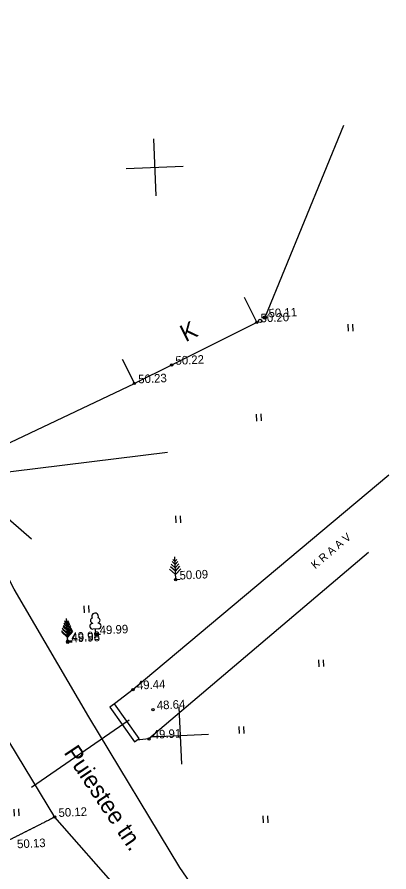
# Model space of a CAD drawing. Extents: x 641368 to 642075, y 6454981 to 6455876.
# Drawn here: x 641866.8 to 641899.5, y 6455071 to 6455146.1 of the extents above; entities that cross this region are included whole.
import ezdxf

# ---------------------------------------------------------------- set-up
doc = ezdxf.new("R2010")
doc.units = 0
for name, color, linetype in [('KIHT_10', 7, 'Continuous'), ('KIHT_22', 7, 'Continuous'), ('KIHT_28', 7, 'Continuous'), ('KIHT_30', 7, 'Continuous'), ('KIHT_31', 7, 'Continuous'), ('KIHT_33', 7, 'Continuous'), ('KIHT_39', 7, 'Continuous'), ('KIHT_41', 7, 'Continuous'), ('KIHT_54', 7, 'Continuous'), ('KIHT_58', 7, 'Continuous'), ('KIHT_59', 7, 'Continuous'), ('KIHT_61', 7, 'Continuous')]:
    doc.layers.add(name, color=color, linetype=linetype)

# ---------------------------------------------------------------- blocks, each defined once
blk = doc.blocks.new('VKORIS')
at = {"layer": 'KIHT_61'}
for p, q in [((0, 2.5), (0, -2.5)), ((-2.5, 0), (2.5, 0))]:
    blk.add_line(p, q, dxfattribs=at)
blk = doc.blocks.new('PUNKT')
at = {"layer": 'KIHT_54'}
blk.add_circle((0, 0), 0.1, dxfattribs=at)
blk = doc.blocks.new('VMAND')
at = {"layer": 'KIHT_10'}
for p, q in [((0, 1.35), (-0.249, 1.599)), ((0, 1.6), (-0.181, 1.781)), ((0, 0), (0, 2)), ((0, 1.6), (0.181, 1.781)), ((0, 1.35), (0.249, 1.599)), ((0, 0.45), (-0.492, 0.942)), ((0, 0.75), (-0.411, 1.161)), ((0, 1.05), (-0.33, 1.38)), ((0, 1.05), (0.33, 1.38)), ((0, 0.75), (0.411, 1.161)), ((0, 0.45), (0.492, 0.942)), ((0.4, 0), (0, 0))]:
    blk.add_line(p, q, dxfattribs=at)
blk = doc.blocks.new('VLAIPU')
at = {"layer": 'KIHT_10'}
for p, q in [((-0.25, 1.032), (-0.25, 1)), ((0.25, 1.032), (0.25, 1)), ((0.25, 0.5), (-0.25, 0.5)), ((0, 0), (0, 0.5)), ((0.4, 0), (0, 0))]:
    blk.add_line(p, q, dxfattribs=at)
for centre, radius, start, end in [((0, 1.6), 0.292, 332.5799, 207.4201), ((-0.25, 0.75), 0.25, 90.00001, 270), ((-0.2, 1.25), 0.224, 105.2441, 257.07903), ((0.2, 1.25), 0.224, 282.92097, 74.7559), ((0.25, 0.75), 0.25, 270, 89.99999)]:
    blk.add_arc(centre, radius, start, end, dxfattribs=at)
blk = doc.blocks.new('V_AIPN')
at = {"layer": 'KIHT_28'}
blk.add_circle((0, 0), 0.148, dxfattribs=at)
blk = doc.blocks.new('VHEIN_')
at = {"layer": 'KIHT_41'}
for p, q in [((0, 0.62), (0, 0)), ((0.406, 0.609), (0.406, 0))]:
    blk.add_line(p, q, dxfattribs=at)

msp = doc.modelspace()

# ---------------------------------------------------------------- linework, layer by layer
at = {"layer": 'DEFPOINTS'}
for p, q in [((641899.466, 6455105.881), (641876.985, 6455087.038)), ((641897.684, 6455099.088), (641878.372, 6455082.702)), ((641876.985, 6455087.038), (641875.354, 6455085.784)), ((641876.985, 6455087.038), (641876.985, 6455087.038)), ((641878.372, 6455082.702), (641877.305, 6455082.604)), ((641878.372, 6455082.702), (641878.372, 6455082.702))]:
    msp.add_line(p, q, dxfattribs=at)
at = {"layer": 'KIHT_10'}
for p, q in [((641880.732, 6455096.697), (641880.732, 6455096.697)), ((641873.709, 6455091.87), (641873.709, 6455091.87)), ((641871.221, 6455091.294), (641871.221, 6455091.294)), ((641871.236, 6455091.177), (641871.236, 6455091.177))]:
    msp.add_line(p, q, dxfattribs=at)
at = {"layer": 'KIHT_22'}
for points in [[(641868.041, 6455100.253), (641863.477, 6455104.221), (641850.432, 6455131.833), (641828.281, 6455179.825), (641815.265, 6455207.254), (641805.748, 6455226.737), (641804.365, 6455229.699)], [(641880.002, 6455107.889), (641864.069, 6455105.901), (641853.229, 6455128.862), (641841.242, 6455154.588), (641824.434, 6455190.614), (641816.357, 6455207.164), (641808.502, 6455225.422)]]:
    msp.add_lwpolyline(points, dxfattribs=at)
at = {"layer": 'KIHT_28'}
for p, q in [((641895.467, 6455136.607), (641888.549, 6455119.729)), ((641888.549, 6455119.729), (641888.549, 6455119.729)), ((641863.555, 6455107.531), (641877.105, 6455113.935))]:
    msp.add_line(p, q, dxfattribs=at)
at = {"layer": 'KIHT_30'}
for p in [(641870.096, 6455075.837), (641878.961, 6455065.781)]:
    msp.add_line(p, (641870.096, 6455075.837), dxfattribs=at)
for points in [[(641884.25, 6455066.809), (641881.09, 6455071.397), (641873.08, 6455084.647), (641866.517, 6455095.876), (641859.107, 6455110.105), (641845.314, 6455139.567), (641842.591, 6455145.869), (641843.339, 6455147.354), (641844.467, 6455148.402)], [(641870.096, 6455075.837), (641861.412, 6455090.15), (641849.837, 6455114.072)]]:
    msp.add_lwpolyline(points, dxfattribs=at)
msp.add_open_spline([(641870.096, 6455075.837), (641868.917, 6455075.242), (641867.738, 6455074.647), (641866.558, 6455074.052), (641865.399, 6455073.467), (641864.228, 6455074.745), (641863.126, 6455075.896), (641861.032, 6455078.084), (641860.052, 6455080.31), (641860.35, 6455082.759), (641860.547, 6455084.373), (641860.743, 6455085.986), (641860.939, 6455087.6)], degree=2, dxfattribs=at)
at = {"layer": 'KIHT_31'}
msp.add_line((641878.728, 6455085.279), (641878.728, 6455085.279), dxfattribs=at)
at = {"layer": 'KIHT_33'}
for p, q in [((641886.744, 6455121.519), (641887.852, 6455119.296)), ((641887.852, 6455119.296), (641887.852, 6455119.296)), ((641876.03, 6455116.089), (641877.105, 6455113.935)), ((641880.371, 6455115.564), (641880.371, 6455115.564)), ((641877.105, 6455113.935), (641877.105, 6455113.935))]:
    msp.add_line(p, q, dxfattribs=at)
msp.add_lwpolyline([(641887.852, 6455119.296), (641880.371, 6455115.564), (641877.105, 6455113.935)], dxfattribs=at)
at = {"layer": 'KIHT_39'}
msp.add_line((641876.647, 6455084.344), (641868.048, 6455078.425), dxfattribs=at)
msp.add_lwpolyline([(641874.945, 6455085.493), (641877.1, 6455082.459), (641877.51, 6455082.75), (641875.354, 6455085.784)], close=True, dxfattribs=at)
at = {"layer": 'KIHT_41'}
for p, q in [((641895.851, 6455119.156), (641895.879, 6455118.537)), ((641896.257, 6455119.163), (641896.284, 6455118.555)), ((641887.791, 6455111.257), (641887.819, 6455110.638)), ((641888.197, 6455111.264), (641888.224, 6455110.656)), ((641880.709, 6455102.312), (641880.737, 6455101.693)), ((641881.115, 6455102.319), (641881.142, 6455101.711)), ((641872.65, 6455094.413), (641872.677, 6455093.794)), ((641873.055, 6455094.42), (641873.083, 6455093.812))]:
    msp.add_line(p, q, dxfattribs=at)

# ---------------------------------------------------------------- block references
at = {"layer": 'KIHT_10', "rotation": 2.56399}
for name, p in [('VMAND', (641880.73, 6455096.7)), ('VLAIPU', (641873.71, 6455091.87)), ('VMAND', (641871.22, 6455091.29)), ('VMAND', (641871.24, 6455091.18))]:
    msp.add_blockref(name, p, dxfattribs=at)
at = {"layer": 'KIHT_28', "rotation": 2.56399}
for p in [(641888.14, 6455119.44), (641888.55, 6455119.73)]:
    msp.add_blockref('V_AIPN', p, dxfattribs=at)
at = {"layer": 'KIHT_31', "rotation": 2.56399}
msp.add_blockref('PUNKT', (641878.73, 6455085.28), dxfattribs=at)
at = {"layer": 'KIHT_41', "rotation": 2.56399}
for p in [(641893.32, 6455089.04), (641886.31, 6455083.17), (641866.52, 6455075.93), (641888.42, 6455075.32)]:
    msp.add_blockref('VHEIN_', p, dxfattribs=at)
at = {"layer": 'KIHT_54', "rotation": 2.56399}
for p in [(641887.85, 6455119.3), (641888.55, 6455119.73), (641880.37, 6455115.56), (641877.1, 6455113.94), (641880.73, 6455096.7), (641873.71, 6455091.87), (641871.22, 6455091.29), (641871.24, 6455091.18), (641876.98, 6455087.04), (641878.73, 6455085.28), (641878.37, 6455082.7), (641870.1, 6455075.84)]:
    msp.add_blockref('PUNKT', p, dxfattribs=at)
at = {"layer": 'KIHT_61', "rotation": 2.56399}
for p in [(641878.88, 6455132.94), (641878.88, 6455132.94), (641878.88, 6455132.94), (641878.88, 6455132.94), (641881.11, 6455083), (641881.11, 6455083), (641881.11, 6455083), (641881.11, 6455083)]:
    msp.add_blockref('VKORIS', p, dxfattribs=at)

# ---------------------------------------------------------------- texts
for s, p in [('50.11', (641888.9, 6455119.74)), ('50.11', (641888.9, 6455119.74)), ('50.22', (641880.72, 6455115.58)), ('50.22', (641880.72, 6455115.58)), ('49.99', (641874.06, 6455091.89)), ('49.99', (641874.06, 6455091.89)), ('49.98', (641871.57, 6455091.31)), ('49.98', (641871.57, 6455091.31))]:
    msp.add_text(s, height=0.75, rotation=2.56399).set_placement(p)
at = {"layer": 'DEFPOINTS'}
msp.add_text('K R A A V', height=0.7, rotation=40.30634, dxfattribs=at).set_placement((641892.99, 6455097.61))
at = {"layer": 'KIHT_31'}
msp.add_text('48.64', height=0.75, rotation=2.56399, dxfattribs=at).set_placement((641879.08, 6455085.29))
at = {"layer": 'KIHT_33'}
msp.add_text('K', height=1.5, rotation=26.51117, dxfattribs=at).set_placement((641881.59, 6455117.56))
at = {"layer": 'KIHT_58'}
msp.add_text('Puiestee tn.', height=1.5, rotation=303.89769, dxfattribs=at).set_placement((641870.85, 6455081.51))
at = {"layer": 'KIHT_59'}
for s, p in [('50.20', (641888.2, 6455119.31)), ('50.23', (641877.45, 6455113.95)), ('50.09', (641881.08, 6455096.71)), ('49.98', (641871.58, 6455091.19)), ('49.44', (641877.33, 6455087.05)), ('49.91', (641878.72, 6455082.72)), ('50.12', (641870.44, 6455075.85)), ('50.13', (641866.8, 6455073.1))]:
    msp.add_text(s, height=0.75, rotation=2.56399, dxfattribs=at).set_placement(p)

doc.saveas('drawing.dxf')
